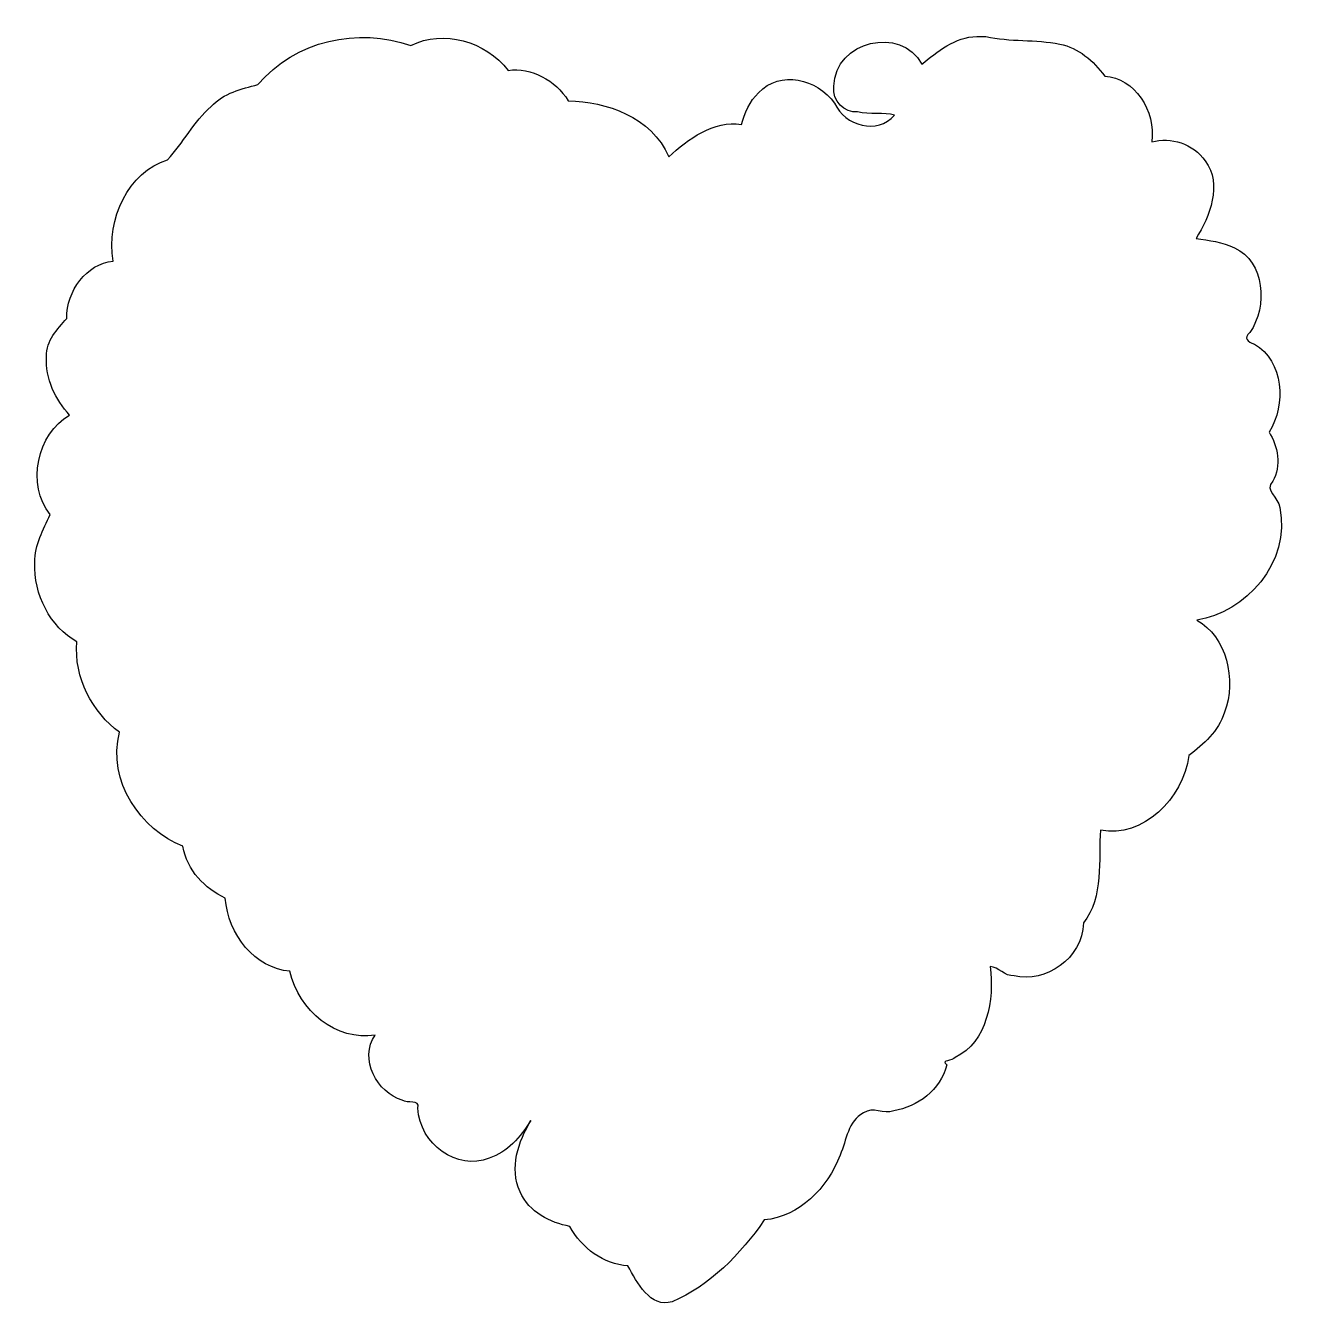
# Model space of a CAD drawing. Header units: centimetres. Extents: x -9.5 to 7.4, y -4.6 to 12.6.
import ezdxf

# ---------------------------------------------------------------- set-up
doc = ezdxf.new("R2010")
doc.units = ezdxf.units.CM
doc.header["$MEASUREMENT"] = 0
doc.layers.add('Layer 1', color=7, linetype='Continuous')

msp = doc.modelspace()

# ---------------------------------------------------------------- linework, layer by layer
at = {"layer": 'Layer 1', "color": 218}
msp.add_open_spline([(3.21993, 12.42822), (2.9364, 12.42451), (2.68551, 12.22063), (2.48413, 12.05837), (2.48413, 12.05837), (2.21132, 12.57417), (1.31667, 12.3756), (1.30602, 11.76093), (1.30602, 11.76093), (1.27754, 11.56428), (1.4484, 11.40099), (1.62344, 11.4167), (1.62344, 11.4167), (1.78013, 11.3806), (1.98874, 11.41455), (2.11675, 11.37325), (2.11675, 11.37325), (1.88796, 11.11144), (1.45503, 11.22526), (1.31435, 11.5359), (1.31435, 11.5359), (1.07823, 11.86284), (0.58819, 11.98211), (0.29443, 11.67515), (0.29443, 11.67515), (0.177, 11.56337), (0.11036, 11.39466), (0.06651, 11.2496), (0.06651, 11.2496), (-0.30689, 11.31013), (-0.65416, 11.05051), (-0.90865, 10.81514), (-0.90865, 10.81514), (-1.14055, 11.35546), (-1.7488, 11.5537), (-2.2564, 11.56821), (-2.2564, 11.56821), (-2.4299, 11.84433), (-2.74716, 12.01459), (-3.06088, 11.97482), (-3.06088, 11.97482), (-3.36796, 12.36623), (-3.92742, 12.52863), (-4.36596, 12.30791), (-4.36596, 12.30791), (-5.0693, 12.55712), (-5.91756, 12.37726), (-6.4162, 11.78321), (-6.4162, 11.78321), (-6.63935, 11.72592), (-6.87402, 11.67487), (-7.0448, 11.48911), (-7.0448, 11.48911), (-7.27288, 11.28745), (-7.42214, 10.99785), (-7.62761, 10.77726), (-7.62761, 10.77726), (-8.15016, 10.61507), (-8.45416, 9.98049), (-8.3582, 9.41817), (-8.3582, 9.41817), (-8.71414, 9.38007), (-8.98366, 9.02), (-8.97952, 8.64839), (-8.97952, 8.64839), (-9.10576, 8.50275), (-9.25688, 8.35434), (-9.24907, 8.13817), (-9.24907, 8.13817), (-9.27269, 7.84056), (-9.12676, 7.55851), (-8.94101, 7.35168), (-8.94101, 7.35168), (-9.36967, 7.10795), (-9.53025, 6.41645), (-9.20119, 6.01933), (-9.20119, 6.01933), (-9.29301, 5.81452), (-9.40872, 5.61554), (-9.40621, 5.37766), (-9.40621, 5.37766), (-9.4265, 4.94656), (-9.19992, 4.51027), (-8.84317, 4.31378), (-8.84317, 4.31378), (-8.88712, 3.83339), (-8.63222, 3.36124), (-8.27181, 3.10174), (-8.27181, 3.10174), (-8.44356, 2.44643), (-7.97919, 1.78756), (-7.42257, 1.57109), (-7.42257, 1.57109), (-7.36845, 1.24499), (-7.12488, 1.00511), (-6.85433, 0.87483), (-6.85433, 0.87483), (-6.81787, 0.39055), (-6.45273, -0.07001), (-5.98636, -0.10327), (-5.98636, -0.10327), (-5.87186, -0.63735), (-5.36151, -1.0473), (-4.84468, -0.95883), (-4.84468, -0.95883), (-5.06864, -1.27635), (-4.8118, -1.73899), (-4.48251, -1.8311), (-4.48251, -1.8311), (-4.41454, -1.88895), (-4.24208, -1.80787), (-4.27228, -1.93916), (-4.27228, -1.93916), (-4.24915, -2.42403), (-3.74409, -2.78282), (-3.31689, -2.60979), (-3.31689, -2.60979), (-3.07432, -2.5349), (-2.89439, -2.32346), (-2.75698, -2.10626), (-2.75698, -2.10626), (-2.92325, -2.3867), (-3.05161, -2.74266), (-2.9006, -3.06096), (-2.9006, -3.06096), (-2.78403, -3.33946), (-2.49092, -3.47557), (-2.23661, -3.5255), (-2.23661, -3.5255), (-2.07468, -3.81928), (-1.77943, -4.03412), (-1.45606, -4.05354), (-1.45606, -4.05354), (-1.33384, -4.27771), (-1.15637, -4.62366), (-0.86388, -4.53591), (-0.86388, -4.53591), (-0.35588, -4.32156), (0.05286, -3.89932), (0.37251, -3.43861), (0.37251, -3.43861), (0.84084, -3.39216), (1.21795, -3.0195), (1.38826, -2.56857), (1.38826, -2.56857), (1.47878, -2.36491), (1.49097, -2.11203), (1.70256, -2.00377), (1.70256, -2.00377), (1.82573, -1.91229), (1.9712, -2.02761), (2.10844, -1.97481), (2.10844, -1.97481), (2.42523, -1.92502), (2.73074, -1.69701), (2.82134, -1.35654), (2.82134, -1.35654), (2.7251, -1.29426), (2.8951, -1.30891), (2.9327, -1.25962), (2.9327, -1.25962), (3.35855, -1.05836), (3.46001, -0.47865), (3.39895, -0.0409), (3.39895, -0.0409), (3.51104, -0.04877), (3.59673, -0.17337), (3.72054, -0.16567), (3.72054, -0.16567), (4.14187, -0.26282), (4.63795, 0.06154), (4.65095, 0.54395), (4.65095, 0.54395), (4.92392, 0.88341), (4.85237, 1.40473), (4.87887, 1.78718), (4.87887, 1.78718), (5.45202, 1.67827), (5.98306, 2.20607), (6.0653, 2.78756), (6.0653, 2.78756), (6.25861, 2.94356), (6.46477, 3.10685), (6.54195, 3.36796), (6.54195, 3.36796), (6.70584, 3.80305), (6.5708, 4.38215), (6.16937, 4.60451), (6.16937, 4.60451), (6.81772, 4.69544), (7.43811, 5.38037), (7.28191, 6.11288), (7.28191, 6.11288), (7.27017, 6.25174), (7.06891, 6.34497), (7.18929, 6.46491), (7.18929, 6.46491), (7.30479, 6.66926), (7.25817, 6.94333), (7.13933, 7.12329), (7.13933, 7.12329), (7.37405, 7.49153), (7.33309, 8.07995), (6.94263, 8.30302), (6.94263, 8.30302), (6.85225, 8.34085), (6.79049, 8.38136), (6.88227, 8.46009), (6.88227, 8.46009), (7.12331, 8.8092), (7.08343, 9.41482), (6.67412, 9.59415), (6.67412, 9.59415), (6.51301, 9.67657), (6.33544, 9.69391), (6.16104, 9.72003), (6.16104, 9.72003), (6.34115, 10.01743), (6.52142, 10.44548), (6.28072, 10.76163), (6.28072, 10.76163), (6.12359, 10.99388), (5.82014, 11.0839), (5.56678, 11.01674), (5.56678, 11.01674), (5.62503, 11.43031), (5.33481, 11.87615), (4.93714, 11.89681), (4.93714, 11.89681), (4.7819, 12.10373), (4.58538, 12.2786), (4.33451, 12.32655), (4.33451, 12.32655), (4.00761, 12.39479), (3.66612, 12.35465), (3.3417, 12.42819), (3.3417, 12.42819), (3.30111, 12.42926), (3.26053, 12.42921), (3.21993, 12.42819), (3.21993, 12.42819), (3.21993, 12.42819), (3.21993, 12.42822), (3.21993, 12.42822)], degree=3, knots=[0, 0, 0, 0, 0.01612903, 0.01612903, 0.01612903, 0.01612903, 0.03225806, 0.03225806, 0.03225806, 0.03225806, 0.0483871, 0.0483871, 0.0483871, 0.0483871, 0.06451613, 0.06451613, 0.06451613, 0.06451613, 0.08064516, 0.08064516, 0.08064516, 0.08064516, 0.09677419, 0.09677419, 0.09677419, 0.09677419, 0.11290323, 0.11290323, 0.11290323, 0.11290323, 0.12903226, 0.12903226, 0.12903226, 0.12903226, 0.14516129, 0.14516129, 0.14516129, 0.14516129, 0.16129032, 0.16129032, 0.16129032, 0.16129032, 0.17741935, 0.17741935, 0.17741935, 0.17741935, 0.19354839, 0.19354839, 0.19354839, 0.19354839, 0.20967742, 0.20967742, 0.20967742, 0.20967742, 0.22580645, 0.22580645, 0.22580645, 0.22580645, 0.24193548, 0.24193548, 0.24193548, 0.24193548, 0.25806452, 0.25806452, 0.25806452, 0.25806452, 0.27419355, 0.27419355, 0.27419355, 0.27419355, 0.29032258, 0.29032258, 0.29032258, 0.29032258, 0.30645161, 0.30645161, 0.30645161, 0.30645161, 0.32258065, 0.32258065, 0.32258065, 0.32258065, 0.33870968, 0.33870968, 0.33870968, 0.33870968, 0.35483871, 0.35483871, 0.35483871, 0.35483871, 0.37096774, 0.37096774, 0.37096774, 0.37096774, 0.38709677, 0.38709677, 0.38709677, 0.38709677, 0.40322581, 0.40322581, 0.40322581, 0.40322581, 0.41935484, 0.41935484, 0.41935484, 0.41935484, 0.43548387, 0.43548387, 0.43548387, 0.43548387, 0.4516129, 0.4516129, 0.4516129, 0.4516129, 0.46774194, 0.46774194, 0.46774194, 0.46774194, 0.48387097, 0.48387097, 0.48387097, 0.48387097, 0.5, 0.5, 0.5, 0.5, 0.51612903, 0.51612903, 0.51612903, 0.51612903, 0.53225806, 0.53225806, 0.53225806, 0.53225806, 0.5483871, 0.5483871, 0.5483871, 0.5483871, 0.56451613, 0.56451613, 0.56451613, 0.56451613, 0.58064516, 0.58064516, 0.58064516, 0.58064516, 0.59677419, 0.59677419, 0.59677419, 0.59677419, 0.61290323, 0.61290323, 0.61290323, 0.61290323, 0.62903226, 0.62903226, 0.62903226, 0.62903226, 0.64516129, 0.64516129, 0.64516129, 0.64516129, 0.66129032, 0.66129032, 0.66129032, 0.66129032, 0.67741935, 0.67741935, 0.67741935, 0.67741935, 0.69354839, 0.69354839, 0.69354839, 0.69354839, 0.70967742, 0.70967742, 0.70967742, 0.70967742, 0.72580645, 0.72580645, 0.72580645, 0.72580645, 0.74193548, 0.74193548, 0.74193548, 0.74193548, 0.75806452, 0.75806452, 0.75806452, 0.75806452, 0.77419355, 0.77419355, 0.77419355, 0.77419355, 0.79032258, 0.79032258, 0.79032258, 0.79032258, 0.80645161, 0.80645161, 0.80645161, 0.80645161, 0.82258065, 0.82258065, 0.82258065, 0.82258065, 0.83870968, 0.83870968, 0.83870968, 0.83870968, 0.85483871, 0.85483871, 0.85483871, 0.85483871, 0.87096774, 0.87096774, 0.87096774, 0.87096774, 0.88709677, 0.88709677, 0.88709677, 0.88709677, 0.90322581, 0.90322581, 0.90322581, 0.90322581, 0.91935484, 0.91935484, 0.91935484, 0.91935484, 0.93548387, 0.93548387, 0.93548387, 0.93548387, 0.9516129, 0.9516129, 0.9516129, 0.9516129, 0.96774194, 0.96774194, 0.96774194, 0.96774194, 1, 1, 1, 1], dxfattribs=at)

doc.saveas('drawing.dxf')
